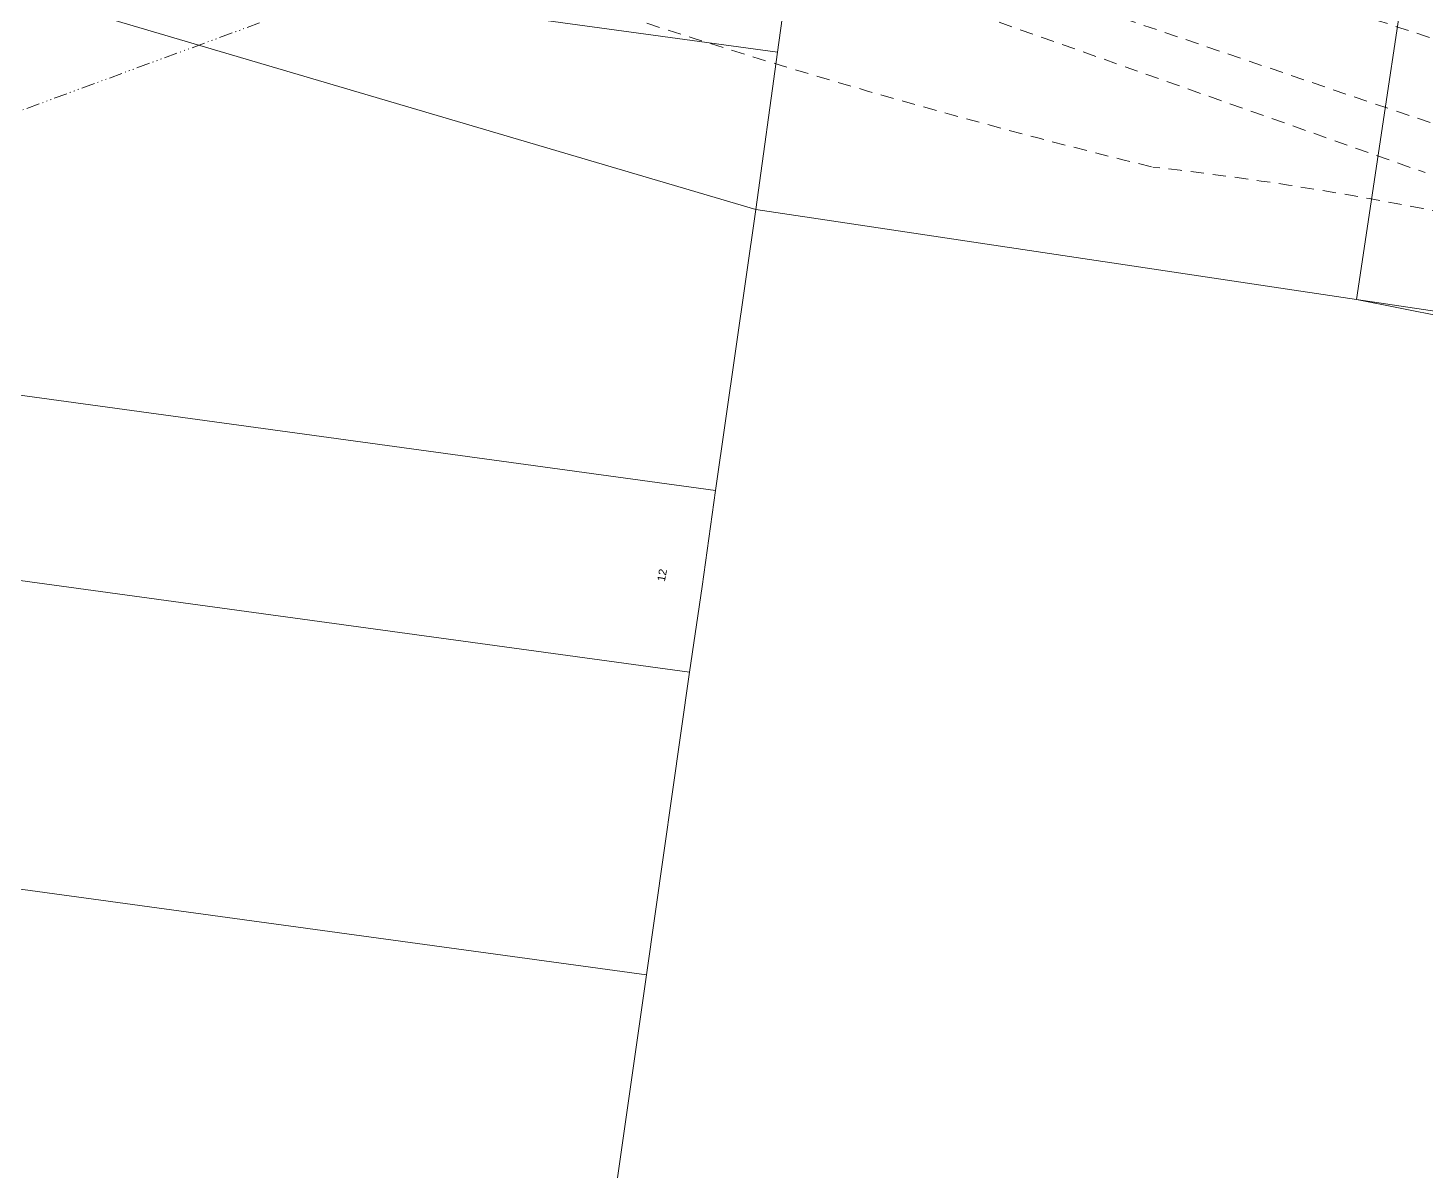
# Model space of a CAD drawing. Header units: metres. Extents: x 301012 to 305396, y 6240778 to 6244350.
# Drawn here: x 303158.5 to 303472.9, y 6242755 to 6243012.1 of the extents above; entities that cross this region are included whole.
import ezdxf

# ---------------------------------------------------------------- set-up
doc = ezdxf.new("R2010")
doc.units = ezdxf.units.M
doc.linetypes.add('Dash', pattern=[5, 3, -2])
doc.linetypes.add('PHANTOMX2', pattern=[6.6, 3, -0.75, 0.2, -0.75, 0.2, -0.75, 0.2, -0.75])
for name, color, linetype, lineweight in [('Cadastre Developer_SP_EXT', 98, 'Continuous', 15), ('Cadastre Land Parcels_SP_EXT', 118, 'Continuous', 15), ('Services_SP_EXT', 42, 'PHANTOMX2', 20)]:
    doc.layers.add(name, color=color, linetype=linetype, lineweight=lineweight)
doc.styles.get("Standard").update_dxf_attribs({"font": 'arial.ttf'})

msp = doc.modelspace()

# ---------------------------------------------------------------- linework, layer by layer
at = {"layer": 'Cadastre Developer_SP_EXT', "linetype": 'Dash'}
for points in [[(303211.86, 6243071.59), (303472.68, 6242979.54)], [(303248.42, 6243067.35), (303487.59, 6242986.1)]]:
    msp.add_lwpolyline(points, dxfattribs=at)
for points in [[(303409.26, 6243054.9, 0.042038), (303570.15, 6242993.13)], [(303411.43, 6242980.79, -0.033559), (303208.22, 6243045.16)], [(303714.74, 6242901.01, 0.066601), (303400.75, 6243031.81)], [(303601.72, 6242933.77, 0.065564), (303411.43, 6242980.79)]]:
    msp.add_lwpolyline(points, format="xyb", dxfattribs=at)
at = {"layer": 'Cadastre Land Parcels_SP_EXT', "linetype": 'Continuous'}
for points in [[(303343.61, 6243126.25), (303211.29, 6243193.06), (303206.05, 6243154.91), (303188.31, 6243025.65), (303327.03, 6243006.64), (303343.61, 6243126.25)], [(303473.05, 6243056.52), (303473.85, 6243061.86), (303343.61, 6243126.25), (303327.03, 6243006.64), (303322.12, 6242971.23), (303457.23, 6242951.04), (303473.05, 6243056.52)], [(303607.92, 6243004.35), (303473.05, 6243056.52), (303457.23, 6242951.04), (303596.8, 6242930.17), (303607.92, 6243004.35)], [(303322.12, 6242971.23), (303094.1, 6243038.56), (303063.4, 6243042.77), (303048.32, 6243044.84), (303038.26, 6243029.19), (303033.34, 6243010.03), (303024.77, 6242947.55), (303313.09, 6242908.03), (303322.12, 6242971.23)], [(303327.03, 6243006.64), (303188.31, 6243025.65), (303094.1, 6243038.56), (303322.12, 6242971.23), (303327.03, 6243006.64)], [(303895.62, 6242601.84), (303898.56, 6242607.6), (303893.54, 6242621.06), (303836.19, 6242721.27), (303745.41, 6242821.42), (303679.58, 6242873.15), (303496.5, 6242943.25), (303457.23, 6242951.04), (303322.12, 6242971.23), (303313.09, 6242908.03), (303310.06, 6242886.46), (303307.26, 6242867.2), (303297.54, 6242799.12), (303287.36, 6242727.82), (303287.36, 6242727.59), (303285.18, 6242712.33), (303868.56, 6242624.81), (303875.32, 6242612.66), (303886.24, 6242583.36), (303886.24, 6242583.34), (303895.62, 6242601.84)], [(303904.47, 6242619.35), (303947.45, 6242703.84), (303940.43, 6242715.57), (303922.78, 6242743.43), (303915.77, 6242754.5), (303881.96, 6242802.01), (303852.12, 6242836.79), (303817.97, 6242871.9), (303784.14, 6242902.15), (303736.36, 6242909.3), (303596.8, 6242930.17), (303457.23, 6242951.04), (303496.5, 6242943.25), (303679.58, 6242873.15), (303745.41, 6242821.42), (303836.19, 6242721.27), (303893.54, 6242621.06), (303898.56, 6242607.6), (303904.47, 6242619.35)], [(303313.09, 6242908.03), (303024.77, 6242947.55), (303021.03, 6242948.06), (303020.76, 6242946.07), (303116.87, 6242932.89), (303111.81, 6242895.99), (303015.69, 6242909.17), (303015.41, 6242907.19), (303307.26, 6242867.2), (303310.06, 6242886.46), (303313.09, 6242908.03)], [(303307.26, 6242867.2), (303015.41, 6242907.19), (303006.07, 6242839.04), (303297.54, 6242799.12), (303307.26, 6242867.2)], [(303297.54, 6242799.12), (303006.07, 6242839.04), (302996.3, 6242767.65), (303287.36, 6242727.82), (303297.54, 6242799.12)]]:
    msp.add_lwpolyline(points, close=True, dxfattribs=at)
at = {"layer": 'Services_SP_EXT'}
msp.add_lwpolyline([(303210.57, 6243013.23), (303035.18, 6242948.79)], dxfattribs=at)

# ---------------------------------------------------------------- texts
at = {"layer": 'Cadastre Land Parcels_SP_EXT'}
msp.add_text('12', height=1.8, rotation=79.2869, dxfattribs=at).set_placement((303301.68, 6242887.48))

doc.saveas('drawing.dxf')
